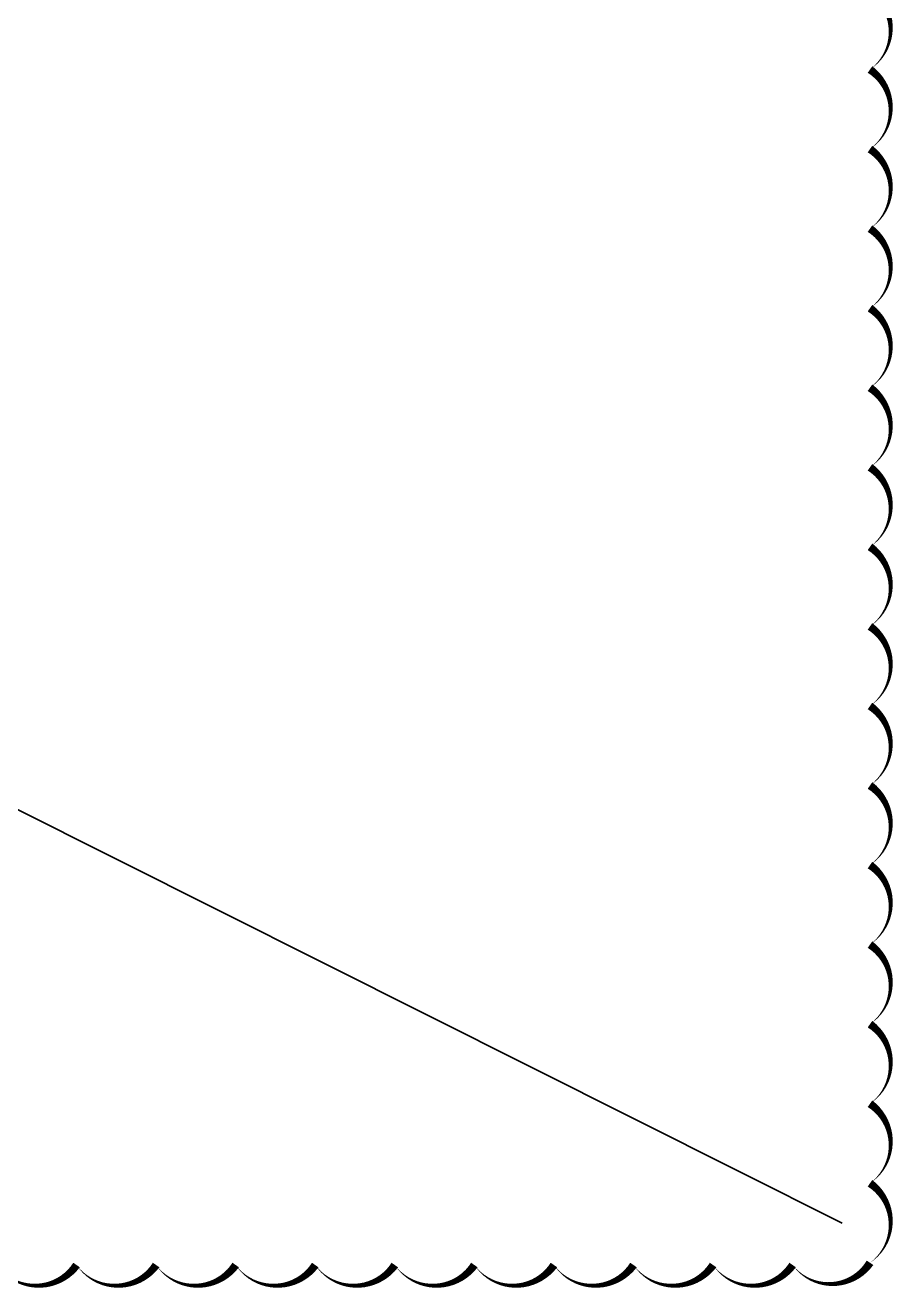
# Model space of a CAD drawing. Header units: millimetres. Extents: x 1109421 to 1726579, y -247837 to 144927.
# Drawn here: x 1358007 to 1412640, y -84877 to -5408 of the extents above; entities that cross this region are included whole.
import ezdxf

# ---------------------------------------------------------------- set-up
doc = ezdxf.new("R2010")
doc.units = ezdxf.units.MM
doc.header["$LTSCALE"] = 600
doc.header["$MEASUREMENT"] = 0
doc.linetypes.add('DASHED', pattern=[0.75, 0.5, -0.25])
doc.layers.add('PCCC - CHUA CHAY - ONG D80', color=30, linetype='Continuous', lineweight=35)
doc.layers.add('PCCC-BAO CHAY - DAY', color=3, linetype='DASHED', lineweight=35)

msp = doc.modelspace()

# ---------------------------------------------------------------- linework, layer by layer
at = {"layer": 'PCCC - CHUA CHAY - ONG D80'}
msp.add_lwpolyline([(1409337.3, -80686.3), (1115785.6, 66576.1)], dxfattribs=at)
at = {"layer": 'PCCC-BAO CHAY - DAY'}
msp.add_lwpolyline([(1356227.6, -83326, 0, 500, 0.5205671), (1361227.6, -83326, 0, 500, 0.5205671), (1366227.6, -83326, 0, 500, 0.5205671), (1371227.6, -83326, 0, 500, 0.5205671), (1376227.6, -83326, 0, 500, 0.5205671), (1381227.6, -83326, 0, 500, 0.5205671), (1386227.6, -83326, 0, 500, 0.5205671), (1391227.6, -83326, 0, 500, 0.5205671), (1396227.6, -83326, 0, 500, 0.5205671), (1401227.6, -83326, 0, 500, 0.5205671), (1406227.6, -83326, 0, 500, 0.5205671), (1411087.8, -83186.3, 0, 500, 0.5205671), (1411087.8, -78186.3, 0, 500, 0.5205671), (1411087.8, -73186.3, 0, 500, 0.5205671), (1411087.8, -68186.3, 0, 500, 0.5205671), (1411087.8, -63186.3, 0, 500, 0.5205671), (1411087.8, -58186.3, 0, 500, 0.5205671), (1411087.8, -53186.3, 0, 500, 0.5205671), (1411087.8, -48186.3, 0, 500, 0.5205671), (1411087.8, -43186.3, 0, 500, 0.5205671), (1411087.8, -38186.3, 0, 500, 0.5205671), (1411087.8, -33186.3, 0, 500, 0.5205671), (1411087.8, -28186.3, 0, 500, 0.5205671), (1411087.8, -23186.3, 0, 500, 0.5205671), (1411087.8, -18186.3, 0, 500, 0.5205671), (1411087.8, -13186.3, 0, 500, 0.5205671), (1411087.8, -8186.3, 0, 500, 0.5205671), (1411087.8, -3186.3, 0, 500, 0.5205671)], format="xyseb", dxfattribs=at)

doc.saveas('drawing.dxf')
